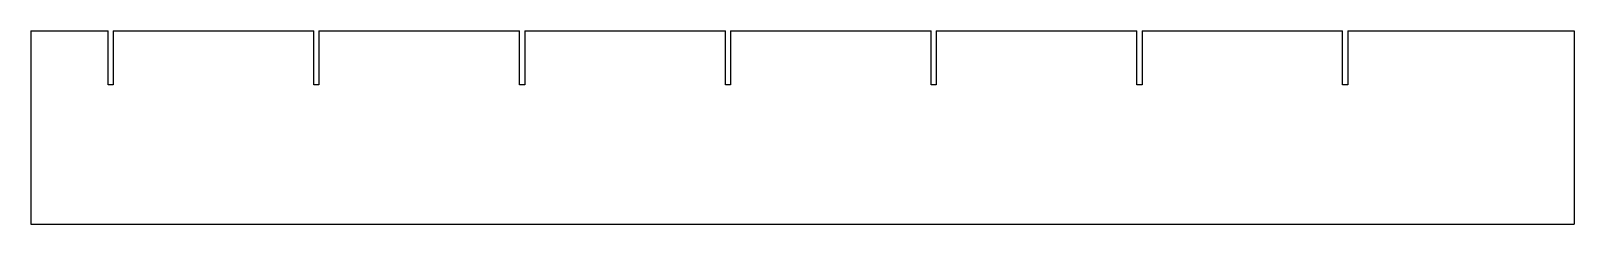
# Model space of a CAD drawing. Extents: x -300 to 300, y -37 to 37.
import ezdxf

# ---------------------------------------------------------------- set-up
doc = ezdxf.new("R2010")
doc.units = 0
doc.layers.add('MODELSKETCH_VISIBLE', color=7, linetype='CONTINUOUS')

msp = doc.modelspace()

# ---------------------------------------------------------------- linework, layer by layer
at = {"layer": 'MODELSKETCH_VISIBLE'}
for p, q in [((-300, 37.5), (-270, 37.5)), ((-300, 37.5), (-300, -37.5)), ((-270, 16.5), (-270, 37.5)), ((-268, 37.5), (-190, 37.5)), ((-268, 37.5), (-268, 16.5)), ((-190, 16.5), (-190, 37.5)), ((-188, 37.5), (-110, 37.5)), ((-188, 37.5), (-188, 16.5)), ((-110, 16.5), (-110, 37.5)), ((-108, 37.5), (-30, 37.5)), ((-108, 37.5), (-108, 16.5)), ((-30, 16.5), (-30, 37.5)), ((-28, 37.5), (50, 37.5)), ((-28, 37.5), (-28, 16.5)), ((50, 16.5), (50, 37.5)), ((52, 37.5), (130, 37.5)), ((52, 37.5), (52, 16.5)), ((130, 16.5), (130, 37.5)), ((132, 37.5), (210, 37.5)), ((132, 37.5), (132, 16.5)), ((210, 16.5), (210, 37.5)), ((212, 37.5), (300, 37.5)), ((212, 37.5), (212, 16.5)), ((300, 37.5), (300, -37.5)), ((-268, 16.5), (-270, 16.5)), ((-188, 16.5), (-190, 16.5)), ((-108, 16.5), (-110, 16.5)), ((-28, 16.5), (-30, 16.5)), ((52, 16.5), (50, 16.5)), ((132, 16.5), (130, 16.5)), ((212, 16.5), (210, 16.5)), ((-300, -37.5), (300, -37.5))]:
    msp.add_line(p, q, dxfattribs=at)

doc.saveas('drawing.dxf')
